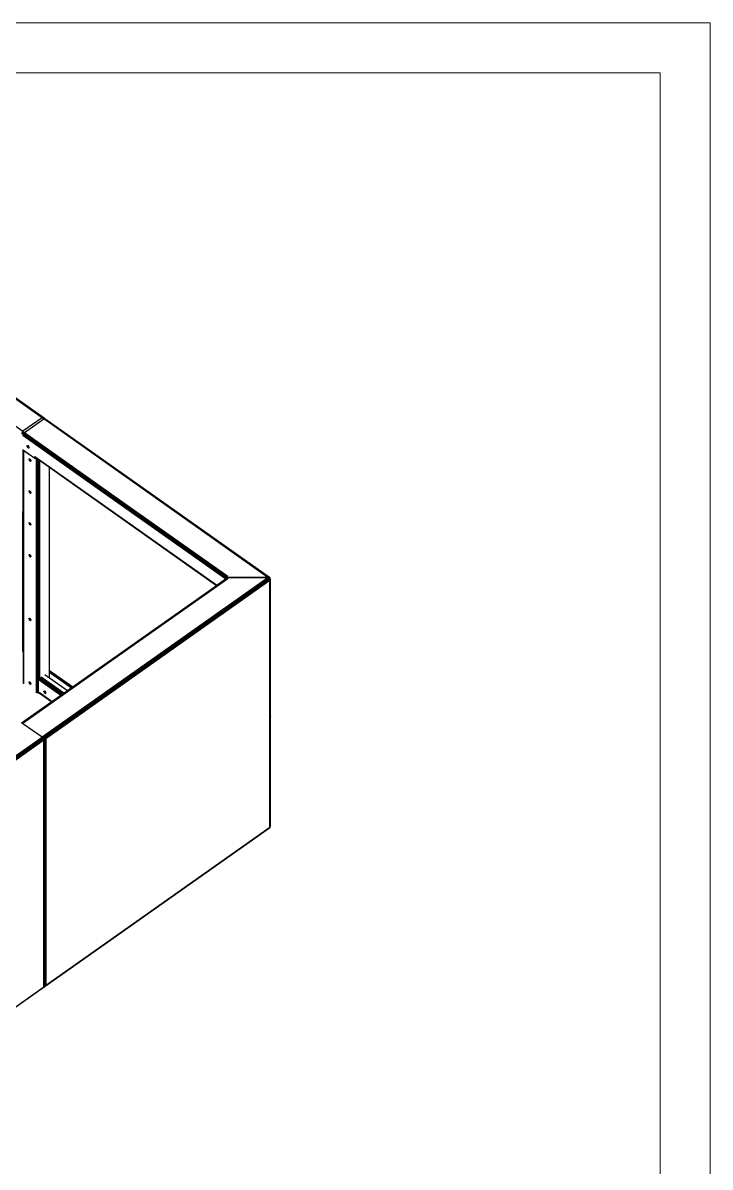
# Model space of a CAD drawing. Header units: inches. Extents: x 13 to 4610, y 7 to 3258.
# Drawn here: x 3543 to 4610, y 1481 to 3258 of the extents above; entities that cross this region are included whole.
import ezdxf

# ---------------------------------------------------------------- set-up
doc = ezdxf.new("R2010")
doc.units = ezdxf.units.IN
doc.header["$MEASUREMENT"] = 0
doc.layers.add('tabelka', color=155, linetype='Continuous')

msp = doc.modelspace()

# ---------------------------------------------------------------- linework, layer by layer
for p, q in [((3573.2, 2644.8), (3225.2, 2890.8)), ((3225.8, 2891.1), (3574.1, 2644.8)), ((3575, 2644.8), (3226.3, 2891.4)), ((3226.8, 2891.4), (3575.8, 2644.6)), ((3227.2, 2891.4), (3576.3, 2644.5)), ((3227.5, 2891.2), (3576.3, 2644.6)), ((3387, 2734.4), (3543.5, 2623.8)), ((3573.2, 2644.8), (3543.5, 2623.8)), ((3546, 2622), (3575.7, 2643)), ((3573.2, 2644.8), (3574.1, 2644.8)), ((3575.7, 2643), (3573.2, 2644.8)), ((3574.1, 2644.8), (3575, 2644.8)), ((3574.1, 2644.8), (3575.9, 2643.5)), ((3575, 2644.8), (3575.8, 2644.6)), ((3576.1, 2644), (3575, 2644.8)), ((3575.9, 2643.5), (3575.7, 2643)), ((3923.6, 2396.9), (3575.7, 2643)), ((3575.8, 2644.6), (3576.2, 2644.3)), ((3575.8, 2644.6), (3576.3, 2644.5)), ((3576.1, 2644), (3575.9, 2643.5)), ((3575.9, 2643.5), (3924.2, 2397.3)), ((3576.2, 2644.3), (3576.1, 2644)), ((3576.1, 2644), (3924.7, 2397.5)), ((3576.3, 2644.5), (3576.2, 2644.3)), ((3576.2, 2644.3), (3925.2, 2397.5)), ((3576.3, 2644.6), (3576.3, 2644.5)), ((3576.3, 2644.5), (3576.3, 2644.5)), ((3576.3, 2644.5), (3576.6, 2644.3)), ((3576.6, 2644.3), (3577.3, 2643.9)), ((3576.6, 2644.3), (3925.7, 2397.5)), ((3577.3, 2643.9), (3926.1, 2397.3)), ((3541.5, 2621.5), (3859.1, 2397.3)), ((3541.5, 2621.5), (3858.6, 2396.1)), ((3542.4, 2622.8), (3543.5, 2623.8)), ((3544, 2621.6), (3542.4, 2622.8)), ((3667.8, 2529), (3543.2, 2617.1)), ((3858.6, 2396.1), (3543.4, 2618.4)), ((3543.4, 2618.4), (3858.7, 2394.9)), ((3667.8, 2529), (3543.4, 2618.4)), ((3543.5, 2623.8), (3546, 2622)), ((3544, 2621.6), (3544.9, 2621)), ((3546, 2622), (3544.9, 2621)), ((3544.9, 2621), (3859.1, 2397.3)), ((3860.3, 2398.2), (3544.9, 2621)), ((3544.9, 2621), (3702.4, 2511.3)), ((3546, 2622), (3702.4, 2511.3)), ((3543.4, 2595.2), (3543.7, 2594.9)), ((3550, 2601.3), (3550.7, 2601.8)), ((3550, 2601.3), (3550.3, 2601.7)), ((3550, 2600.6), (3551.4, 2601.6)), ((3550, 2600.6), (3550, 2601.3)), ((3550.3, 2599.8), (3550, 2600.6)), ((3550.3, 2601.7), (3550.7, 2601.8)), ((3550.3, 2599.8), (3551.8, 2600.8)), ((3550.9, 2598.9), (3550.3, 2599.8)), ((3550.7, 2601.8), (3550.9, 2601.8)), ((3550.9, 2601.8), (3551.4, 2601.6)), ((3550.9, 2598.9), (3552.3, 2599.9)), ((3551.6, 2598.3), (3550.9, 2598.9)), ((3551.4, 2601.6), (3551.5, 2601.5)), ((3551.5, 2601.5), (3551.8, 2600.8)), ((3551.5, 2601.5), (3551.6, 2601.5)), ((3552, 2601.1), (3551.6, 2601.5)), ((3553, 2599.3), (3551.6, 2598.3)), ((3551.6, 2598.3), (3552.3, 2597.9)), ((3551.8, 2600.8), (3552.3, 2599.9)), ((3552, 2601), (3552, 2601.1)), ((3552.1, 2601), (3552, 2601.1)), ((3552, 2601), (3552.1, 2601)), ((3552.6, 2600.1), (3552, 2601)), ((3552.3, 2600.8), (3552.1, 2601)), ((3552.7, 2600.2), (3552.3, 2600.8)), ((3552.3, 2599.9), (3553, 2599.3)), ((3553.1, 2598.6), (3552.3, 2597.9)), ((3552.3, 2597.9), (3552.8, 2598)), ((3552.6, 2600.1), (3552.7, 2600.2)), ((3552.9, 2599.9), (3552.6, 2600.1)), ((3552.8, 2600), (3552.7, 2600.2)), ((3552.9, 2599.9), (3552.8, 2600)), ((3552.8, 2598), (3553.1, 2598.4)), ((3553.1, 2599.2), (3552.9, 2599.9)), ((3553.1, 2599.2), (3553, 2599.3)), ((3553.1, 2599.1), (3553.1, 2599.2)), ((3553.1, 2598.6), (3553.1, 2599.1)), ((3553.1, 2598.4), (3553.1, 2598.6)), ((3543.6, 2404.4), (3543.7, 2594.9)), ((3543.7, 2594.9), (3543.7, 2404.1)), ((3543.7, 2594.9), (3544.1, 2461.7)), ((3543.7, 2594.9), (3544.2, 2594.6)), ((3544.2, 2594.6), (3544.6, 2594.2)), ((3544.2, 2594.6), (3562, 2582.1)), ((3544.6, 2594.2), (3564.3, 2580.3)), ((3544.6, 2594.2), (3544.6, 2535.9)), ((3552.8, 2580.2), (3553, 2580.8)), ((3553.4, 2580.6), (3552.8, 2580.2)), ((3552.8, 2580.2), (3553, 2579.4)), ((3553, 2580.8), (3553.1, 2580.9)), ((3554.4, 2580.4), (3553, 2579.4)), ((3553, 2579.4), (3553.4, 2578.6)), ((3553.1, 2580.9), (3553.4, 2581)), ((3553.1, 2580.9), (3553.4, 2580.6)), ((3553.4, 2581), (3553.9, 2580.9)), ((3553.9, 2580.9), (3553.4, 2580.6)), ((3554.9, 2579.6), (3553.4, 2578.6)), ((3553.4, 2578.6), (3554.1, 2577.8)), ((3553.9, 2580.9), (3554.1, 2580.9)), ((3554.1, 2580.9), (3554.4, 2580.7)), ((3554.1, 2577.8), (3555.5, 2578.8)), ((3554.1, 2577.8), (3554.8, 2577.3)), ((3554.4, 2580.4), (3554.4, 2580.7)), ((3554.4, 2580.7), (3554.6, 2580.6)), ((3554.4, 2580.4), (3554.6, 2580.6)), ((3554.4, 2580.4), (3554.6, 2580.5)), ((3554.9, 2579.6), (3554.4, 2580.4)), ((3554.4, 2580.4), (3554.4, 2580.4)), ((3554.6, 2580.6), (3554.6, 2580.5)), ((3554.6, 2580.5), (3554.8, 2580.4)), ((3554.8, 2580.4), (3555.4, 2579.6)), ((3554.8, 2577.3), (3556, 2578.1)), ((3554.8, 2577.3), (3555.4, 2577.1)), ((3555.5, 2578.8), (3554.9, 2579.6)), ((3555.4, 2579.6), (3555.9, 2578.8)), ((3555.4, 2577.1), (3555.9, 2577.5)), ((3555.4, 2577.1), (3555.9, 2577.4)), ((3555.9, 2578.5), (3555.5, 2578.8)), ((3555.9, 2578.8), (3555.9, 2578.5)), ((3555.9, 2578.5), (3556, 2578.1)), ((3555.9, 2577.5), (3556, 2578)), ((3555.9, 2577.4), (3555.9, 2577.5)), ((3556, 2578.1), (3556, 2578)), ((3562.2, 2584), (3562, 2584.9)), ((3562, 2584.9), (3562, 2582.1)), ((3562, 2584.9), (3693.8, 2491.7)), ((3562, 2582.1), (3563.3, 2583)), ((3562.6, 2583.5), (3562.2, 2584)), ((3562.2, 2584), (3693.8, 2491.7)), ((3562.2, 2584), (3844.3, 2384.8)), ((3562.2, 2584), (3844, 2384.5)), ((3844.1, 2384.6), (3562.2, 2584)), ((3563.4, 2583), (3562.6, 2583.5)), ((3563.5, 2582.8), (3563.3, 2583)), ((3563.3, 2583), (3563.4, 2583)), ((3563.5, 2582.9), (3563.4, 2583)), ((3563.5, 2582.8), (3563.5, 2582.9)), ((3565, 2581.9), (3563.5, 2582.9)), ((3565, 2581.8), (3563.5, 2582.8)), ((3564.3, 2580.3), (3565.6, 2579.7)), ((3564.3, 2389.3), (3564.3, 2580.3)), ((3565, 2581.9), (3565, 2581.8)), ((3566, 2581.2), (3565, 2581.9)), ((3565.7, 2581.3), (3565, 2581.8)), ((3565.6, 2579.7), (3567.1, 2579.5)), ((3565.6, 2579.7), (3565.6, 2388.7)), ((3566, 2581.2), (3565.7, 2581.3)), ((3568.2, 2579.6), (3566, 2581.2)), ((3567.1, 2579.5), (3568.2, 2579.6)), ((3567.1, 2579.5), (3567.1, 2388.4)), ((3568.6, 2579.3), (3568.2, 2579.6)), ((3568.6, 2388.7), (3568.6, 2579.3)), ((3569.9, 2578.4), (3568.6, 2579.3)), ((3569.9, 2389.3), (3569.9, 2578.4)), ((3584.8, 2567.9), (3569.9, 2578.4)), ((3584.8, 2422.8), (3584.8, 2567.9)), ((3844, 2384.5), (3584.8, 2567.9)), ((3544.6, 2535.9), (3544.1, 2461.7)), ((3544.3, 2403.5), (3544.6, 2535.9)), ((3544.6, 2535.9), (3544.3, 2413.2)), ((3544.6, 2403.2), (3544.6, 2535.9)), ((3552.8, 2530.7), (3553, 2531.3)), ((3552.8, 2530.7), (3553, 2529.9)), ((3553, 2531.3), (3553.4, 2531.5)), ((3553, 2529.9), (3553.4, 2529.1)), ((3553.4, 2531.5), (3554.1, 2531.4)), ((3553.4, 2529.1), (3554.1, 2528.3)), ((3554.1, 2531.4), (3554.8, 2530.9)), ((3554.1, 2528.3), (3554.8, 2527.8)), ((3554.8, 2530.9), (3555.4, 2530.1)), ((3554.8, 2527.8), (3555.4, 2527.7)), ((3555.4, 2530.1), (3555.9, 2529.3)), ((3555.4, 2527.7), (3555.9, 2527.9)), ((3555.9, 2529.3), (3556, 2528.5)), ((3555.9, 2527.9), (3556, 2528.5)), ((3858.1, 2394.5), (3667.8, 2529)), ((3858.7, 2394.9), (3667.8, 2529)), ((3702.4, 2511.3), (3861.4, 2398.9)), ((3702.4, 2511.3), (3860.3, 2398.2)), ((3693.8, 2491.7), (3844.7, 2385)), ((3693.8, 2491.7), (3844.4, 2384.8)), ((3552.8, 2481.2), (3553, 2481.8)), ((3553.4, 2481.6), (3552.8, 2481.2)), ((3552.8, 2481.2), (3553, 2480.4)), ((3553, 2481.8), (3553.1, 2481.9)), ((3554.4, 2481.4), (3553, 2480.4)), ((3553, 2480.4), (3553.4, 2479.6)), ((3553.1, 2481.9), (3553.4, 2482)), ((3553.1, 2481.9), (3553.4, 2481.6)), ((3553.4, 2482), (3553.9, 2481.9)), ((3553.9, 2481.9), (3553.4, 2481.6)), ((3554.9, 2480.6), (3553.4, 2479.6)), ((3553.4, 2479.6), (3554.1, 2478.8)), ((3553.9, 2481.9), (3554.1, 2481.9)), ((3554.1, 2481.9), (3554.4, 2481.7)), ((3554.1, 2478.8), (3555.5, 2479.8)), ((3554.1, 2478.8), (3554.8, 2478.3)), ((3554.4, 2481.4), (3554.4, 2481.7)), ((3554.4, 2481.7), (3554.6, 2481.6)), ((3554.4, 2481.4), (3554.6, 2481.6)), ((3554.4, 2481.4), (3554.6, 2481.5)), ((3554.9, 2480.6), (3554.4, 2481.4)), ((3554.4, 2481.4), (3554.4, 2481.4)), ((3554.6, 2481.6), (3554.6, 2481.5)), ((3554.6, 2481.5), (3554.8, 2481.4)), ((3554.8, 2481.4), (3555.4, 2480.6)), ((3554.8, 2478.3), (3556, 2479.1)), ((3554.8, 2478.3), (3555.4, 2478.2)), ((3555.5, 2479.8), (3554.9, 2480.6)), ((3555.4, 2480.6), (3555.9, 2479.8)), ((3555.4, 2478.2), (3555.9, 2478.5)), ((3555.4, 2478.2), (3555.9, 2478.4)), ((3555.9, 2479.5), (3555.5, 2479.8)), ((3555.9, 2479.8), (3555.9, 2479.5)), ((3555.9, 2479.5), (3556, 2479.1)), ((3555.9, 2478.5), (3556, 2479)), ((3555.9, 2478.4), (3555.9, 2478.5)), ((3556, 2479.1), (3556, 2479)), ((3544.1, 2461.7), (3543.7, 2404.1)), ((3544.1, 2461.7), (3544.3, 2413.2)), ((3552.8, 2431.7), (3553, 2432.3)), ((3552.8, 2431.7), (3553, 2430.9)), ((3553, 2432.3), (3553.4, 2432.5)), ((3553, 2430.9), (3553.4, 2430.1)), ((3553.4, 2432.5), (3554.1, 2432.4)), ((3553.4, 2430.1), (3554.1, 2429.3)), ((3554.1, 2432.4), (3554.8, 2431.9)), ((3554.1, 2429.3), (3554.8, 2428.8)), ((3554.8, 2431.9), (3555.4, 2431.1)), ((3554.8, 2428.8), (3555.4, 2428.7)), ((3555.4, 2431.1), (3555.9, 2430.3)), ((3555.4, 2428.7), (3555.9, 2428.9)), ((3555.9, 2430.3), (3556, 2429.5)), ((3555.9, 2428.9), (3556, 2429.5)), ((3584.8, 2399.8), (3584.8, 2422.8)), ((3543.6, 2404.4), (3543.4, 2405.1)), ((3543.4, 2281.7), (3543.6, 2404.4)), ((3543.7, 2404.1), (3543.6, 2404.4)), ((3543.7, 2404.1), (3543.7, 2232.4)), ((3544.2, 2403.6), (3543.7, 2404.1)), ((3544.2, 2403.6), (3543.7, 2232.4)), ((3544.3, 2413.2), (3544.2, 2403.6)), ((3544.3, 2403.5), (3544.2, 2403.6)), ((3544.3, 2413.2), (3544.3, 2403.5)), ((3544.6, 2403.2), (3544.3, 2403.5)), ((3544.6, 2403.2), (3544.6, 2231.5)), ((3584.8, 2252.5), (3584.8, 2399.8)), ((3860.4, 2395.3), (3541.5, 2170.5)), ((3542.4, 2170.5), (3860.4, 2395.3)), ((3564.3, 2217.6), (3564.3, 2389.3)), ((3565.6, 2388.7), (3564.3, 2389.3)), ((3567.1, 2388.4), (3565.6, 2388.7)), ((3565.6, 2388.7), (3565.6, 2216.9)), ((3568.6, 2388.7), (3567.1, 2388.4)), ((3567.1, 2388.4), (3567.1, 2216.7)), ((3569.9, 2389.3), (3568.6, 2388.7)), ((3568.6, 2237.8), (3568.6, 2388.7)), ((3569.9, 2240.3), (3569.9, 2389.3)), ((3573.2, 2149), (3923.6, 2396.8)), ((3924.2, 2396.4), (3574.1, 2148.8)), ((3574.9, 2148.5), (3924.7, 2395.8)), ((3925.2, 2395.2), (3575.8, 2148.1)), ((3925.7, 2394.6), (3576.6, 2147.7)), ((3926.1, 2393.9), (3577.3, 2147.3)), ((3577.9, 2146.9), (3926.3, 2393.2)), ((3578.4, 2146.5), (3926.5, 2392.6)), ((3926.6, 2392), (3578.8, 2146.1)), ((3625.3, 2229.8), (3859.5, 2395.4)), ((3860.4, 2395.3), (3702.4, 2282.4)), ((3861.4, 2394.8), (3702.4, 2282.4)), ((3741.4, 2312), (3844, 2384.5)), ((3844, 2384.5), (3844.1, 2384.6)), ((3844.1, 2384.6), (3844.3, 2384.8)), ((3844.3, 2384.8), (3844.4, 2384.8)), ((3844.4, 2384.8), (3844.7, 2385)), ((3844.7, 2385), (3858.1, 2394.5)), ((3858.1, 2394.5), (3858.7, 2394.9)), ((3858.6, 2396.9), (3859.1, 2397.3)), ((3858.6, 2396.9), (3923.6, 2396.9)), ((3858.6, 2396.8), (3858.6, 2396.9)), ((3923.6, 2396.8), (3858.6, 2396.8)), ((3858.6, 2396.1), (3858.6, 2396.8)), ((3860.4, 2395.5), (3858.6, 2396.8)), ((3858.6, 2395.5), (3858.6, 2396.1)), ((3858.6, 2395.5), (3858.6, 2395.4)), ((3858.9, 2395.5), (3858.6, 2395.5)), ((3858.6, 2395.4), (3858.8, 2395.2)), ((3858.6, 2395.4), (3858.8, 2395.4)), ((3858.8, 2395.2), (3858.7, 2394.9)), ((3858.7, 2394.9), (3859, 2395.1)), ((3858.9, 2395.5), (3858.8, 2395.4)), ((3858.8, 2395.4), (3859.5, 2395.4)), ((3858.8, 2395.4), (3858.8, 2395.2)), ((3858.8, 2395.2), (3859, 2395.1)), ((3859.4, 2395.5), (3858.9, 2395.5)), ((3859, 2395.1), (3859.5, 2395.4)), ((3859.1, 2397.3), (3860.3, 2398.2)), ((3859.4, 2395.5), (3859.6, 2395.4)), ((3860.1, 2395.5), (3859.4, 2395.5)), ((3859.5, 2395.4), (3859.6, 2395.4)), ((3860, 2395.4), (3859.6, 2395.4)), ((3860, 2395.4), (3860.1, 2395.5)), ((3860, 2395.4), (3860.4, 2395.3)), ((3860, 2395.4), (3860.6, 2395.4)), ((3860.4, 2395.5), (3860.1, 2395.5)), ((3860.3, 2398.2), (3861.4, 2398.9)), ((3860.6, 2395.4), (3860.4, 2395.5)), ((3860.4, 2395.3), (3861.4, 2394.8)), ((3861.4, 2394.8), (3860.6, 2395.4)), ((3924.2, 2397.3), (3923.6, 2396.9)), ((3923.6, 2396.8), (3923.6, 2396.9)), ((3923.6, 2396.8), (3923.9, 2396.6)), ((3923.9, 2396.6), (3924.2, 2397.3)), ((3923.9, 2396.6), (3924.2, 2396.4)), ((3924.7, 2397.5), (3924.2, 2397.3)), ((3924.2, 2397.3), (3924.2, 2396.4)), ((3924.2, 2396.4), (3924.4, 2396.1)), ((3924.4, 2396.1), (3925, 2397.1)), ((3924.4, 2396.1), (3924.7, 2395.9)), ((3925.2, 2397.5), (3924.7, 2397.5)), ((3924.7, 2395.8), (3926.1, 2397.3)), ((3925.1, 2397.1), (3924.7, 2395.9)), ((3924.7, 2395.9), (3924.7, 2395.8)), ((3924.7, 2395.8), (3925, 2395.5)), ((3925, 2397.1), (3925.2, 2397.5)), ((3926.1, 2397.3), (3925, 2395.5)), ((3925, 2397.1), (3925.1, 2397.1)), ((3925, 2395.5), (3926.5, 2396.6)), ((3925, 2395.5), (3925, 2395.5)), ((3925.9, 2395.5), (3925, 2395.5)), ((3925, 2395.5), (3925.2, 2395.2)), ((3925.2, 2397.5), (3925.1, 2397.1)), ((3925.7, 2397.5), (3925.2, 2397.5)), ((3925.2, 2395.2), (3925.3, 2395.1)), ((3925.9, 2395.5), (3925.3, 2395.1)), ((3925.3, 2395.1), (3925.7, 2394.6)), ((3926.1, 2397.3), (3925.7, 2397.5)), ((3925.7, 2394.6), (3926.1, 2393.9)), ((3926.3, 2396.2), (3925.9, 2395.5)), ((3926.6, 2396), (3925.9, 2395.5)), ((3926.3, 2397), (3926.1, 2397.3)), ((3926.1, 2393.9), (3926.3, 2393.2)), ((3926.5, 2396.6), (3926.3, 2397)), ((3926.5, 2396.6), (3926.3, 2396.2)), ((3926.3, 2396.2), (3926.6, 2396)), ((3926.3, 2393.2), (3926.5, 2392.6)), ((3926.6, 2396), (3926.5, 2396.6)), ((3926.5, 2392.6), (3926.6, 2392)), ((3927.4, 2395.1), (3926.6, 2396)), ((3926.6, 2392), (3927.4, 2393)), ((3926.6, 2179.1), (3926.6, 2392)), ((3927.7, 2394), (3927.4, 2395.1)), ((3927.4, 2393), (3927.7, 2394)), ((3927.4, 2393), (3927.4, 2180)), ((3927.7, 2181.1), (3927.7, 2394)), ((3552.8, 2332.7), (3553, 2333.3)), ((3553.4, 2333.2), (3552.8, 2332.7)), ((3552.8, 2332.7), (3553, 2331.9)), ((3553, 2333.3), (3553.1, 2333.4)), ((3554.4, 2332.9), (3553, 2331.9)), ((3553, 2331.9), (3553.4, 2331.1)), ((3553.1, 2333.4), (3553.4, 2333.6)), ((3553.1, 2333.4), (3553.4, 2333.2)), ((3553.4, 2333.6), (3553.9, 2333.5)), ((3553.9, 2333.5), (3553.4, 2333.2)), ((3554.9, 2332.1), (3553.4, 2331.1)), ((3553.4, 2331.1), (3554.1, 2330.3)), ((3553.9, 2333.5), (3554.1, 2333.4)), ((3554.1, 2333.4), (3554.4, 2333.2)), ((3554.1, 2330.3), (3555.5, 2331.3)), ((3554.1, 2330.3), (3554.8, 2329.8)), ((3554.4, 2333), (3554.4, 2333.2)), ((3554.4, 2333.2), (3554.6, 2333.1)), ((3554.4, 2333), (3554.6, 2333.1)), ((3554.4, 2332.9), (3554.4, 2333)), ((3554.4, 2333), (3554.6, 2333)), ((3554.9, 2332.1), (3554.4, 2332.9)), ((3554.6, 2333.1), (3554.6, 2333)), ((3554.6, 2333), (3554.8, 2332.9)), ((3554.8, 2332.9), (3555.4, 2332.1)), ((3554.8, 2329.8), (3556, 2330.7)), ((3554.8, 2329.8), (3555.4, 2329.7)), ((3555.5, 2331.3), (3554.9, 2332.1)), ((3555.4, 2332.1), (3555.9, 2331.3)), ((3555.4, 2329.7), (3555.9, 2330)), ((3555.4, 2329.7), (3555.9, 2329.9)), ((3555.9, 2331), (3555.5, 2331.3)), ((3555.9, 2331.3), (3555.9, 2331)), ((3555.9, 2331), (3556, 2330.7)), ((3555.9, 2330), (3556, 2330.5)), ((3555.9, 2329.9), (3555.9, 2330)), ((3556, 2330.7), (3556, 2330.5)), ((3625.3, 2229.8), (3741.4, 2312)), ((3702.4, 2282.4), (3542.4, 2170.5)), ((3702.4, 2282.4), (3543.5, 2170)), ((3604.5, 2215.1), (3569.5, 2239.9)), ((3569.5, 2239.9), (3604.6, 2215.2)), ((3604.6, 2215.1), (3569.5, 2239.9)), ((3605.9, 2216.1), (3570.5, 2241.1)), ((3605.8, 2216), (3570.5, 2241.1)), ((3570.5, 2241.1), (3606, 2216.2)), ((3570.5, 2241.1), (3606.2, 2216.3)), ((3607.1, 2217), (3571.6, 2242.1)), ((3577.3, 2246.1), (3584.8, 2240.8)), ((3584.8, 2252.5), (3621.1, 2226.8)), ((3584.8, 2252.2), (3584.8, 2252.5)), ((3584.8, 2252.2), (3620.8, 2226.7)), ((3584.8, 2251.8), (3584.8, 2252.2)), ((3620.6, 2226.5), (3584.8, 2251.8)), ((3584.8, 2251.3), (3584.8, 2251.8)), ((3620.3, 2226.2), (3584.8, 2251.3)), ((3584.8, 2250.9), (3584.8, 2251.3)), ((3584.8, 2250.9), (3619.9, 2226)), ((3584.8, 2250.4), (3584.8, 2250.9)), ((3584.8, 2250.4), (3619.6, 2225.8)), ((3584.8, 2249.9), (3584.8, 2250.4)), ((3619.3, 2225.5), (3584.8, 2249.9)), ((3584.8, 2249.5), (3584.8, 2249.9)), ((3584.8, 2249.5), (3618.9, 2225.3)), ((3584.8, 2249.1), (3584.8, 2249.5)), ((3618.6, 2225.1), (3584.8, 2249.1)), ((3584.8, 2240.8), (3584.8, 2249.1)), ((3584.8, 2240.8), (3612.8, 2221)), ((3552.8, 2233.7), (3553, 2234.3)), ((3553.4, 2234.2), (3552.8, 2233.7)), ((3552.8, 2233.7), (3553, 2232.9)), ((3553, 2234.3), (3553.1, 2234.4)), ((3554.4, 2233.9), (3553, 2232.9)), ((3553, 2232.9), (3553.4, 2232.1)), ((3553.1, 2234.4), (3553.4, 2234.6)), ((3553.1, 2234.4), (3553.4, 2234.2)), ((3553.4, 2234.6), (3553.9, 2234.5)), ((3553.9, 2234.5), (3553.4, 2234.2)), ((3554.9, 2233.1), (3553.4, 2232.1)), ((3553.4, 2232.1), (3554.1, 2231.3)), ((3553.9, 2234.5), (3554.1, 2234.4)), ((3554.1, 2234.4), (3554.4, 2234.2)), ((3554.1, 2231.3), (3555.5, 2232.3)), ((3554.1, 2231.3), (3554.8, 2230.8)), ((3554.4, 2234), (3554.4, 2234.2)), ((3554.4, 2234.2), (3554.6, 2234.1)), ((3554.4, 2234), (3554.6, 2234.1)), ((3554.4, 2233.9), (3554.4, 2234)), ((3554.4, 2234), (3554.6, 2234)), ((3554.9, 2233.1), (3554.4, 2233.9)), ((3554.6, 2234.1), (3554.6, 2234)), ((3554.6, 2234), (3554.8, 2233.9)), ((3554.8, 2233.9), (3555.4, 2233.2)), ((3554.8, 2230.8), (3556, 2231.7)), ((3554.8, 2230.8), (3555.4, 2230.7)), ((3555.5, 2232.3), (3554.9, 2233.1)), ((3555.4, 2233.2), (3555.9, 2232.3)), ((3555.4, 2230.7), (3555.9, 2231)), ((3555.4, 2230.7), (3555.9, 2230.9)), ((3555.9, 2232), (3555.5, 2232.3)), ((3555.9, 2232.3), (3555.9, 2232)), ((3555.9, 2232), (3556, 2231.7)), ((3555.9, 2231), (3556, 2231.5)), ((3555.9, 2230.9), (3555.9, 2231)), ((3556, 2231.7), (3556, 2231.5)), ((3602.3, 2213.6), (3568.5, 2237.5)), ((3568.8, 2238.6), (3603.4, 2214.3)), ((3568.8, 2238.6), (3603, 2214.1)), ((3568.8, 2238.6), (3603.3, 2214.3)), ((3603.2, 2214.2), (3568.8, 2238.6)), ((3569.9, 2236), (3569.9, 2236.1)), ((3612.8, 2221), (3618.6, 2225.1)), ((3618.6, 2225.1), (3618.9, 2225.3)), ((3618.9, 2225.3), (3619.3, 2225.5)), ((3619.3, 2225.5), (3619.6, 2225.8)), ((3619.6, 2225.8), (3619.9, 2226)), ((3619.9, 2226), (3620.3, 2226.2)), ((3620.3, 2226.2), (3620.6, 2226.5)), ((3620.6, 2226.5), (3620.8, 2226.7)), ((3620.8, 2226.7), (3621.1, 2226.8)), ((3621.1, 2226.8), (3625.3, 2229.8)), ((3568.5, 2218.4), (3588.8, 2204)), ((3568.6, 2217.5), (3568.6, 2218.1)), ((3568.6, 2216.9), (3568.6, 2217.5)), ((3568.8, 2217.4), (3569.1, 2217.2)), ((3569.1, 2217.2), (3569.1, 2217.2)), ((3569.1, 2217.2), (3588.2, 2203.6)), ((3576.1, 2220), (3576.8, 2220.5)), ((3576.1, 2220), (3576.4, 2220.4)), ((3576.1, 2219.3), (3577.5, 2220.3)), ((3576.1, 2219.3), (3576.1, 2220)), ((3576.4, 2218.5), (3576.1, 2219.3)), ((3576.4, 2220.4), (3576.8, 2220.5)), ((3576.4, 2218.5), (3577.9, 2219.5)), ((3577, 2217.6), (3576.4, 2218.5)), ((3576.8, 2220.5), (3577, 2220.5)), ((3577, 2220.5), (3577.5, 2220.3)), ((3577, 2217.6), (3578.4, 2218.6)), ((3577.7, 2217), (3577, 2217.6)), ((3577.5, 2220.3), (3577.6, 2220.2)), ((3577.6, 2220.2), (3577.9, 2219.5)), ((3577.6, 2220.2), (3577.7, 2220.2)), ((3578.4, 2219.5), (3577.7, 2220.2)), ((3579.1, 2218), (3577.7, 2217)), ((3577.7, 2217), (3578.4, 2216.6)), ((3577.9, 2219.5), (3578.4, 2218.6)), ((3578.9, 2218.7), (3578.4, 2219.5)), ((3578.4, 2218.6), (3579.1, 2218)), ((3579.2, 2217.2), (3578.4, 2216.6)), ((3578.4, 2216.6), (3578.9, 2216.7)), ((3579.2, 2217.9), (3578.9, 2218.7)), ((3578.9, 2216.7), (3579.2, 2217.1)), ((3579.2, 2217.9), (3579.1, 2218)), ((3579.2, 2217.8), (3579.2, 2217.9)), ((3579.2, 2217.2), (3579.2, 2217.8)), ((3579.2, 2217.1), (3579.2, 2217.2)), ((3588.8, 2204), (3602.3, 2213.6)), ((3602.3, 2213.6), (3603, 2214.1)), ((3603, 2214.1), (3603.2, 2214.2)), ((3603.2, 2214.2), (3603.3, 2214.3)), ((3603.3, 2214.3), (3603.4, 2214.3)), ((3603.4, 2214.3), (3604.5, 2215.1)), ((3604.5, 2215.1), (3604.6, 2215.1)), ((3604.6, 2215.2), (3605.8, 2216)), ((3604.6, 2215.1), (3604.6, 2215.2)), ((3605.8, 2216), (3605.9, 2216.1)), ((3605.9, 2216.1), (3606, 2216.2)), ((3606, 2216.2), (3606.2, 2216.3)), ((3606.2, 2216.3), (3607.1, 2217)), ((3607.1, 2217), (3612.8, 2221)), ((3541.5, 2170.5), (3588.2, 2203.6)), ((3588.2, 2203.6), (3588.8, 2204)), ((3543.5, 2170), (3542.4, 2170.5)), ((3543.5, 2170), (3573.2, 2149)), ((3927.4, 2180), (3926.6, 2179.1)), ((3926.6, 2008.8), (3926.6, 2179.1)), ((3927.7, 2181.1), (3927.4, 2180)), ((3927.4, 2180), (3927.4, 2009.7)), ((3927.7, 2010.8), (3927.7, 2181.1)), ((3225.2, 1902.9), (3573.1, 2148.9)), ((3574, 2148.7), (3225.7, 1902.5)), ((3574.9, 2148.5), (3226.3, 1901.9)), ((3575.8, 2148.1), (3226.7, 1901.3)), ((3576.3, 2147.5), (3227.2, 1900.6)), ((3576.3, 2146.6), (3227.5, 1899.9)), ((3576.2, 2145.6), (3227.7, 1899.3)), ((3576, 2144.7), (3227.9, 1898.6)), ((3575.7, 2143.9), (3227.9, 1898)), ((3573.1, 2148.9), (3573.2, 2149)), ((3574.1, 2148.8), (3573.2, 2149)), ((3574, 2148.7), (3574.1, 2148.8)), ((3574.9, 2148.5), (3574.1, 2148.8)), ((3574.1, 2148.8), (3574.1, 2148.7)), ((3574.9, 2148.5), (3574.9, 2148.5)), ((3574.9, 2148.5), (3574.9, 2148.5)), ((3575.8, 2148.1), (3574.9, 2148.5)), ((3575.9, 2144.5), (3575.7, 2143.9)), ((3575.7, 2143.9), (3576, 2144.3)), ((3575.7, 1934.9), (3575.7, 2143.9)), ((3576.2, 2147.9), (3575.8, 2148.1)), ((3576, 2144.7), (3575.9, 2144.6)), ((3575.9, 2144.6), (3576, 2144.6)), ((3575.9, 2144.6), (3575.9, 2144.5)), ((3576, 2144.5), (3575.9, 2144.5)), ((3576.1, 2145.2), (3576, 2144.7)), ((3576, 2144.6), (3576.2, 2144.5)), ((3576, 2144.6), (3576, 2144.5)), ((3576, 2144.3), (3576.2, 2144.5)), ((3576.2, 2144.5), (3576, 2144.5)), ((3576, 2144.5), (3576, 2144.3)), ((3576, 2144.3), (3576, 1934.7)), ((3576.2, 2145.6), (3576.1, 2145.3)), ((3576.2, 2145.3), (3576.1, 2145.3)), ((3576.1, 2145.3), (3576.1, 2145.2)), ((3576.1, 2145.2), (3576.2, 2145.2)), ((3576.2, 2147.8), (3576.3, 2147.9)), ((3576.3, 2147.9), (3576.2, 2147.9)), ((3576.2, 2147.9), (3576.2, 2147.8)), ((3576.2, 2147.8), (3576.3, 2147.7)), ((3576.3, 2146.4), (3576.2, 2145.9)), ((3576.2, 2145.9), (3576.4, 2145.9)), ((3576.2, 2145.9), (3576.2, 2145.8)), ((3576.2, 2145.8), (3576.4, 2145.8)), ((3576.2, 2145.8), (3576.2, 2145.6)), ((3576.2, 2145.3), (3576.2, 2145.2)), ((3576.4, 2145.2), (3576.2, 2145.3)), ((3576.2, 2144.5), (3576.6, 2145.2)), ((3576.2, 2145.2), (3576.4, 2145.2)), ((3576.2, 2144.5), (3576.2, 1934.5)), ((3576.6, 2147.7), (3576.3, 2147.9)), ((3576.3, 2147.7), (3576.6, 2147.7)), ((3576.6, 2147.7), (3576.3, 2147.5)), ((3576.3, 2147.7), (3576.3, 2147.5)), ((3576.3, 2147.5), (3576.3, 2147.3)), ((3576.3, 2147.3), (3576.4, 2147.2)), ((3576.3, 2147.3), (3576.3, 2147.2)), ((3576.3, 2147.1), (3576.4, 2147.2)), ((3576.4, 2147.2), (3576.3, 2147.2)), ((3576.3, 2147.2), (3576.3, 2147.1)), ((3576.3, 2147.1), (3576.4, 2147.1)), ((3576.3, 2147.1), (3576.3, 2146.6)), ((3576.4, 2146.6), (3576.3, 2146.6)), ((3576.3, 2146.6), (3576.3, 2146.4)), ((3576.3, 2146.4), (3576.4, 2146.5)), ((3576.8, 2145.9), (3576.3, 2146.4)), ((3576.3, 2146.4), (3576.3, 2146.4)), ((3576.5, 2147.3), (3576.4, 2147.2)), ((3576.4, 2147.2), (3576.4, 2147.2)), ((3576.4, 2147.2), (3576.4, 2147.2)), ((3576.6, 2147.2), (3576.4, 2147.2)), ((3576.6, 2147.1), (3576.4, 2147.2)), ((3576.4, 2147.2), (3576.4, 2147.2)), ((3576.4, 2147.1), (3576.4, 2147.2)), ((3576.4, 2147.1), (3576.4, 2147.2)), ((3576.4, 2147.2), (3576.6, 2147.2)), ((3576.4, 2146.6), (3576.4, 2147.1)), ((3576.4, 2146.5), (3576.4, 2146.6)), ((3576.6, 2146.6), (3576.4, 2146.6)), ((3576.4, 2146.5), (3576.6, 2146.5)), ((3576.4, 2145.8), (3576.4, 2145.9)), ((3576.4, 2145.9), (3576.6, 2145.9)), ((3576.4, 2145.8), (3576.6, 2145.8)), ((3576.4, 2145.2), (3576.4, 2145.2)), ((3576.4, 2145.2), (3576.6, 2145.2)), ((3576.6, 2145.2), (3576.4, 2145.2)), ((3576.5, 2147.3), (3576.6, 2147.2)), ((3576.7, 2147.7), (3576.6, 2147.7)), ((3576.6, 2147.3), (3576.6, 2147.2)), ((3576.6, 2147.3), (3576.6, 2147.2)), ((3576.8, 2147.3), (3576.6, 2147.2)), ((3576.6, 2147.2), (3576.6, 2147.2)), ((3576.6, 2147.2), (3576.8, 2147.2)), ((3576.8, 2147.2), (3576.6, 2147.2)), ((3576.6, 2147.2), (3576.6, 2147.2)), ((3576.6, 2147.1), (3576.6, 2146.6)), ((3576.8, 2146.9), (3576.6, 2147.1)), ((3576.6, 2146.6), (3576.6, 2146.5)), ((3576.8, 2146.6), (3576.6, 2146.6)), ((3576.6, 2146.5), (3576.8, 2146.6)), ((3576.6, 2145.9), (3576.6, 2145.8)), ((3576.6, 2145.9), (3576.8, 2145.9)), ((3576.6, 2145.8), (3576.8, 2145.9)), ((3576.6, 2145.2), (3576.8, 2145.8)), ((3576.6, 2145.2), (3576.6, 1934)), ((3576.8, 2147.4), (3576.7, 2147.7)), ((3576.9, 2147.5), (3576.7, 2147.7)), ((3576.9, 2147.5), (3576.8, 2147.4)), ((3576.8, 2147.3), (3576.8, 2147.4)), ((3576.8, 2147.3), (3576.8, 2147.2)), ((3577.1, 2147.1), (3576.8, 2147.2)), ((3576.8, 2147.2), (3576.8, 2147.2)), ((3576.8, 2147.2), (3576.8, 2146.9)), ((3576.8, 2147.2), (3577, 2147.2)), ((3576.8, 2146.8), (3576.8, 2147.2)), ((3576.8, 2147.2), (3576.8, 2147.2)), ((3576.8, 2147.2), (3577.1, 2147.1)), ((3576.8, 2146.6), (3576.8, 2146.9)), ((3576.8, 2146.9), (3576.8, 2146.6)), ((3576.8, 2146.9), (3576.8, 2146.9)), ((3576.8, 2146.8), (3576.8, 2146.9)), ((3576.9, 2146.6), (3576.8, 2146.8)), ((3577.1, 2146.5), (3576.8, 2146.8)), ((3576.8, 2145.9), (3576.9, 2146.6)), ((3576.9, 2146.6), (3576.8, 2146.6)), ((3576.8, 2146.6), (3576.8, 2146.6)), ((3576.9, 2146), (3576.8, 2145.9)), ((3576.8, 2145.9), (3577.5, 2145.9)), ((3576.8, 2145.9), (3576.8, 2145.9)), ((3576.8, 2145.9), (3576.8, 2145.8)), ((3576.8, 1933.9), (3576.8, 2145.8)), ((3576.8, 2145.8), (3576.8, 2145.8)), ((3577.2, 2147.3), (3576.9, 2147.5)), ((3576.9, 2146.6), (3576.9, 2146)), ((3577.1, 2146.4), (3576.9, 2146)), ((3577.2, 2147.3), (3577, 2147.2)), ((3577, 2147.2), (3577.4, 2147.1)), ((3577.1, 2147.1), (3577, 2147.2)), ((3577.1, 2147.1), (3577.1, 2147.1)), ((3577.1, 2147.1), (3577.1, 2146.5)), ((3577.2, 2147.1), (3577.1, 2147.1)), ((3577.1, 2147.1), (3577.3, 2147)), ((3577.1, 2146.5), (3577.1, 2146.4)), ((3577.4, 2146.4), (3577.1, 2146.5)), ((3577.1, 2146.5), (3577.1, 2146.4)), ((3577.1, 2146.5), (3577.1, 2146.5)), ((3577.3, 2147.3), (3577.2, 2147.3)), ((3577.4, 2147.1), (3577.2, 2147.1)), ((3577.4, 2147), (3577.2, 2147.1)), ((3577.3, 2147), (3577.2, 2147.1)), ((3577.5, 2147.2), (3577.3, 2147.3)), ((3577.4, 2147), (3577.3, 2147)), ((3577.4, 2147.1), (3577.5, 2147.2)), ((3577.4, 2147.1), (3577.7, 2147)), ((3577.4, 2147), (3577.4, 2147.1)), ((3577.4, 2146.4), (3577.4, 2147)), ((3577.4, 2147), (3577.4, 2147)), ((3577.7, 2146.8), (3577.4, 2147)), ((3577.4, 2147), (3577.4, 2147)), ((3577.7, 2147), (3577.4, 2147)), ((3577.4, 2147), (3577.7, 2147)), ((3578.2, 2145.9), (3577.4, 2146.4)), ((3577.9, 2146.9), (3577.5, 2147.2)), ((3577.5, 2145.9), (3578.2, 2145.9)), ((3577.5, 2145.9), (3577.5, 1934.3)), ((3577.7, 2147), (3577.7, 2146.9)), ((3577.7, 2146.9), (3578.1, 2146.6)), ((3577.9, 2146.9), (3577.7, 2146.9)), ((3578.1, 2146.6), (3577.7, 2146.8)), ((3578.4, 2146.5), (3577.9, 2146.9)), ((3578.1, 2146.6), (3578.2, 2145.9)), ((3578.1, 2146.6), (3578.1, 2146.6)), ((3578.1, 2146.6), (3578.8, 2146.1)), ((3578.4, 2146.5), (3578.1, 2146.6)), ((3578.2, 2145.9), (3578.8, 2146.1)), ((3578.2, 2145.9), (3578.2, 1934.7)), ((3578.8, 2146.1), (3578.4, 2146.5)), ((3578.8, 2146.1), (3578.8, 1933.2)), ((3578.8, 1762.9), (3926.6, 2008.8)), ((3926.6, 2008.8), (3926.5, 2008.3)), ((3926.6, 2008.8), (3927.4, 2009.7)), ((3927.4, 2009.7), (3927.7, 2010.8)), ((3926.1, 2007.5), (3577.8, 1761.3)), ((3926.3, 2007.8), (3578.3, 1761.7)), ((3926.5, 2008.3), (3578.6, 1762.2)), ((3926.3, 2007.8), (3926.1, 2007.5)), ((3926.5, 2008.3), (3926.3, 2007.8)), ((3575.7, 1934.9), (3576, 1934.7)), ((3575.7, 1933.8), (3575.7, 1934.9)), ((3575.7, 1933.8), (3576, 1933.8)), ((3575.7, 1932.4), (3575.7, 1933.8)), ((3576, 1932.3), (3575.7, 1932.4)), ((3575.7, 1930.9), (3575.7, 1932.4)), ((3576, 1931.2), (3575.7, 1930.9)), ((3575.7, 1761.6), (3575.7, 1930.9)), ((3576, 1934.7), (3576, 1933.8)), ((3576, 1934.7), (3576.2, 1934.5)), ((3576, 1933.8), (3576.2, 1933.8)), ((3576, 1933.8), (3576, 1932.3)), ((3576.2, 1932.4), (3576, 1932.3)), ((3576, 1931.2), (3576, 1932.3)), ((3576.2, 1931.4), (3576, 1931.2)), ((3576, 1763.2), (3576, 1931.2)), ((3576.2, 1934.5), (3576.2, 1933.8)), ((3576.2, 1933.8), (3576.2, 1932.4)), ((3576.2, 1932.4), (3576.2, 1931.4)), ((3576.6, 1931.9), (3576.2, 1931.4)), ((3576.2, 1931.4), (3576.2, 1763.1)), ((3576.6, 1934), (3576.6, 1933.8)), ((3576.6, 1934), (3576.6, 1933.8)), ((3576.6, 1933.8), (3576.8, 1933.9)), ((3576.6, 1933.8), (3576.6, 1933.8)), ((3576.6, 1933.8), (3576.6, 1932.4)), ((3576.6, 1933.8), (3576.8, 1933.6)), ((3576.8, 1932.4), (3576.6, 1932.4)), ((3576.6, 1932.4), (3576.6, 1931.9)), ((3576.8, 1932.3), (3576.6, 1931.9)), ((3576.6, 1931.9), (3576.6, 1828.8)), ((3576.8, 1933.9), (3576.8, 1933.6)), ((3576.8, 1933.6), (3576.8, 1933.5)), ((3576.8, 1933.5), (3576.8, 1932.4)), ((3577.5, 1932.6), (3576.8, 1932.4)), ((3576.8, 1932.4), (3576.8, 1932.3)), ((3576.8, 1932.4), (3576.8, 1932.4)), ((3576.8, 1829), (3576.8, 1932.3)), ((3577.5, 1934.3), (3578.2, 1934.7)), ((3577.5, 1934.3), (3577.5, 1932.6)), ((3578.2, 1932.8), (3577.5, 1932.6)), ((3577.5, 1932.6), (3577.5, 1764)), ((3578.2, 1934.7), (3578.2, 1932.8)), ((3578.8, 1933.2), (3578.2, 1932.8)), ((3578.2, 1932.8), (3578.2, 1764.5)), ((3578.8, 1933.2), (3578.8, 1762.9)), ((3576.8, 1829), (3576.6, 1828.8)), ((3576.6, 1828.8), (3576.8, 1828.9)), ((3576.6, 1828.8), (3576.6, 1828.8)), ((3576.6, 1828.8), (3576.6, 1828.2)), ((3576.8, 1828.3), (3576.6, 1828.2)), ((3576.8, 1828.3), (3576.6, 1828.1)), ((3576.6, 1828.1), (3576.8, 1828.2)), ((3576.6, 1828.2), (3576.6, 1828.1)), ((3576.6, 1828.1), (3576.6, 1828.1)), ((3576.6, 1828.1), (3576.6, 1827.9)), ((3576.8, 1828), (3576.6, 1827.9)), ((3576.6, 1827.9), (3576.6, 1826.8)), ((3576.6, 1826.8), (3576.8, 1827)), ((3576.6, 1826.8), (3576.6, 1818.8)), ((3576.6, 1818.8), (3576.8, 1819)), ((3576.6, 1818.8), (3576.6, 1817.4)), ((3576.8, 1817.5), (3576.6, 1817.4)), ((3576.6, 1817.4), (3576.6, 1808.9)), ((3576.8, 1828.9), (3576.8, 1829)), ((3576.8, 1828.3), (3576.8, 1828.9)), ((3576.8, 1828.3), (3576.8, 1828.3)), ((3576.8, 1828.2), (3576.8, 1828.3)), ((3576.8, 1828), (3576.8, 1828.2)), ((3576.8, 1827), (3576.8, 1828)), ((3576.8, 1819), (3576.8, 1827)), ((3576.8, 1817.5), (3576.8, 1819)), ((3576.8, 1809), (3576.8, 1817.5)), ((3576.8, 1809), (3576.6, 1808.9)), ((3576.6, 1808.9), (3576.6, 1807.5)), ((3576.8, 1807.6), (3576.6, 1807.5)), ((3576.6, 1807.5), (3576.6, 1806.9)), ((3576.6, 1806.9), (3576.8, 1807)), ((3576.6, 1806.9), (3576.6, 1806.8)), ((3576.6, 1806.8), (3576.6, 1806.2)), ((3576.6, 1806.2), (3576.8, 1806.3)), ((3576.6, 1806.2), (3576.6, 1805.3)), ((3576.8, 1805.4), (3576.6, 1805.3)), ((3576.6, 1805.3), (3576.6, 1804.3)), ((3576.6, 1804.3), (3576.8, 1804.5)), ((3576.6, 1804.3), (3576.6, 1803.5)), ((3576.8, 1803.6), (3576.6, 1803.5)), ((3576.6, 1803.5), (3576.6, 1800.6)), ((3576.6, 1800.6), (3576.8, 1800.8)), ((3576.6, 1800.6), (3576.6, 1795.9)), ((3576.6, 1795.9), (3576.8, 1796.1)), ((3576.6, 1795.9), (3576.6, 1795.1)), ((3576.8, 1795.2), (3576.6, 1795.1)), ((3576.8, 1807.6), (3576.8, 1809)), ((3576.8, 1807), (3576.8, 1807.6)), ((3576.8, 1806.3), (3576.8, 1807)), ((3576.8, 1807), (3576.8, 1807)), ((3576.8, 1805.4), (3576.8, 1806.3)), ((3576.8, 1804.5), (3576.8, 1805.4)), ((3576.8, 1803.6), (3576.8, 1804.5)), ((3576.8, 1800.8), (3576.8, 1803.6)), ((3576.8, 1796.1), (3576.8, 1800.8)), ((3576.8, 1795.2), (3576.8, 1796.1)), ((3576.8, 1795.1), (3576.8, 1795.2)), ((3576.8, 1795.1), (3576.6, 1795)), ((3576.6, 1795.1), (3576.6, 1795)), ((3576.6, 1795), (3576.6, 1794.1)), ((3576.8, 1794.3), (3576.6, 1794.1)), ((3576.6, 1794.1), (3576.6, 1793.5)), ((3576.8, 1793.6), (3576.6, 1793.5)), ((3576.6, 1793.5), (3576.6, 1793)), ((3576.6, 1793), (3576.8, 1793.1)), ((3576.6, 1792.8), (3576.8, 1793)), ((3576.6, 1793), (3576.6, 1792.8)), ((3576.8, 1792.9), (3576.6, 1792.7)), ((3576.6, 1792.7), (3576.8, 1792.8)), ((3576.6, 1792.8), (3576.6, 1792.7)), ((3576.6, 1792.7), (3576.6, 1787.3)), ((3576.6, 1792.7), (3576.6, 1792.7)), ((3576.8, 1787.4), (3576.6, 1787.3)), ((3576.6, 1787.3), (3576.6, 1787)), ((3576.6, 1787), (3576.8, 1787.2)), ((3576.8, 1787.1), (3576.6, 1786.9)), ((3576.6, 1787), (3576.6, 1786.9)), ((3576.6, 1786.9), (3576.6, 1763.9)), ((3576.8, 1794.3), (3576.8, 1795.1)), ((3576.8, 1793.6), (3576.8, 1794.3)), ((3576.8, 1793.1), (3576.8, 1793.6)), ((3576.8, 1793), (3576.8, 1793.1)), ((3576.8, 1792.9), (3576.8, 1793)), ((3576.8, 1792.8), (3576.8, 1792.9)), ((3576.8, 1787.4), (3576.8, 1792.8)), ((3576.8, 1787.2), (3576.8, 1787.4)), ((3576.8, 1787.1), (3576.8, 1787.2)), ((3576.8, 1764), (3576.8, 1787.1)), ((3576.3, 1760.2), (3227.5, 1513.5)), ((3576.2, 1760.2), (3227.7, 1513.8)), ((3227.9, 1514.8), (3575.7, 1760.7)), ((3576, 1760.4), (3227.9, 1514.2)), ((3575.7, 1761.6), (3576, 1761.4)), ((3575.7, 1761.5), (3575.7, 1761.6)), ((3575.7, 1761.5), (3576, 1761.4)), ((3575.7, 1761.2), (3575.7, 1761.5)), ((3575.7, 1761.2), (3575.7, 1761.2)), ((3575.7, 1761.2), (3576, 1761)), ((3576, 1761), (3575.7, 1761.2)), ((3575.7, 1761), (3575.7, 1761.2)), ((3575.7, 1761), (3576, 1761)), ((3575.7, 1760.9), (3575.7, 1761)), ((3575.7, 1760.7), (3575.7, 1760.9)), ((3575.7, 1760.9), (3575.8, 1760.7)), ((3575.7, 1760.7), (3576, 1760.4)), ((3575.8, 1760.7), (3575.7, 1760.7)), ((3576, 1760.8), (3575.8, 1760.7)), ((3575.8, 1760.7), (3575.9, 1760.6)), ((3576, 1760.6), (3575.9, 1760.6)), ((3575.9, 1760.6), (3576.1, 1760.4)), ((3576, 1763.2), (3576, 1763.1)), ((3576, 1763.1), (3576, 1763.2)), ((3576, 1763.1), (3576, 1763.1)), ((3576, 1763), (3576.2, 1763.1)), ((3576.2, 1763.1), (3576, 1763)), ((3576, 1763.1), (3576.2, 1763.1)), ((3576, 1763), (3576, 1763.1)), ((3576, 1762.8), (3576.2, 1763)), ((3576, 1762.8), (3576, 1763)), ((3576, 1763), (3576, 1763)), ((3576, 1762.6), (3576, 1762.8)), ((3576.2, 1762.7), (3576, 1762.6)), ((3576, 1762.6), (3576.2, 1762.7)), ((3576.2, 1762.6), (3576, 1762.6)), ((3576, 1762.5), (3576, 1762.6)), ((3576.1, 1762.3), (3576, 1762.5)), ((3576, 1762.3), (3576, 1762.5)), ((3576, 1762.1), (3576.2, 1762.3)), ((3576, 1762.3), (3576.2, 1762.3)), ((3576, 1762.3), (3576.1, 1762.3)), ((3576, 1762.1), (3576, 1762.3)), ((3576, 1762.3), (3576, 1762.3)), ((3576.2, 1762.2), (3576, 1762.1)), ((3576, 1762.1), (3576.2, 1762)), ((3576, 1762), (3576, 1762.1)), ((3576.2, 1762), (3576, 1762)), ((3576, 1761.8), (3576, 1762)), ((3576, 1761.8), (3576.2, 1761.7)), ((3576, 1761.8), (3576, 1761.7)), ((3576.2, 1761.7), (3576, 1761.7)), ((3576, 1761.7), (3576, 1761.4)), ((3576, 1761.4), (3576, 1761.3)), ((3576, 1761.4), (3576, 1761.4)), ((3576.1, 1761.4), (3576, 1761)), ((3576, 1761.3), (3576.1, 1761.4)), ((3576, 1761.4), (3576.1, 1761.4)), ((3576, 1761.4), (3576.1, 1761.4)), ((3576, 1761), (3576, 1761.3)), ((3576, 1760.9), (3576, 1761)), ((3576, 1761), (3576, 1761)), ((3576, 1761), (3576.1, 1761)), ((3576, 1761), (3576, 1760.9)), ((3576, 1761), (3576, 1760.9)), ((3576, 1761), (3576, 1761)), ((3576, 1760.9), (3576, 1761)), ((3576, 1761), (3576, 1760.9)), ((3576, 1761), (3576, 1761)), ((3576, 1760.9), (3576, 1760.8)), ((3576, 1760.9), (3576, 1760.9)), ((3576, 1760.9), (3576, 1760.9)), ((3576, 1760.9), (3576.2, 1760.9)), ((3576.2, 1760.9), (3576, 1760.8)), ((3576, 1760.9), (3576, 1760.9)), ((3576, 1760.8), (3576, 1760.9)), ((3576, 1760.8), (3576, 1760.8)), ((3576.1, 1760.8), (3576, 1760.8)), ((3576, 1760.8), (3576, 1760.7)), ((3576, 1760.8), (3576.1, 1760.8)), ((3576.1, 1760.7), (3576, 1760.8)), ((3576, 1760.8), (3576, 1760.8)), ((3576, 1760.8), (3576, 1760.7)), ((3576, 1760.8), (3576, 1760.8)), ((3576, 1760.8), (3576, 1760.8)), ((3576, 1760.7), (3576, 1760.8)), ((3576, 1760.7), (3576, 1760.6)), ((3576.1, 1760.7), (3576, 1760.6)), ((3576, 1760.7), (3576, 1760.7)), ((3576.2, 1760.4), (3576, 1760.6)), ((3576, 1760.4), (3576.2, 1760.2)), ((3576.2, 1762.3), (3576.1, 1762.3)), ((3576.1, 1762.3), (3576.2, 1762.3)), ((3576.2, 1761.5), (3576.1, 1761.4)), ((3576.2, 1761.5), (3576.1, 1761.4)), ((3576.1, 1761.4), (3576.1, 1761.4)), ((3576.1, 1761.4), (3576.2, 1761.3)), ((3576.1, 1761.4), (3576.1, 1761.4)), ((3576.1, 1761.4), (3576.2, 1761.4)), ((3576.1, 1761.4), (3576.2, 1760.9)), ((3576.1, 1761.4), (3576.1, 1761.4)), ((3576.1, 1761.4), (3576.1, 1761.4)), ((3576.7, 1761.2), (3576.1, 1760.8)), ((3576.1, 1761), (3576.2, 1760.9)), ((3576.1, 1760.8), (3576.3, 1760.8)), ((3576.3, 1760.8), (3576.1, 1760.7)), ((3576.2, 1760.4), (3576.1, 1760.7)), ((3576.1, 1760.4), (3576.2, 1760.4)), ((3576.1, 1760.4), (3576.2, 1760.2)), ((3576.2, 1763.1), (3576.2, 1763)), ((3576.2, 1763), (3576.2, 1762.7)), ((3576.2, 1762.7), (3576.2, 1762.7)), ((3576.2, 1762.7), (3576.2, 1762.6)), ((3576.2, 1762.6), (3576.2, 1762.3)), ((3576.2, 1762.3), (3576.2, 1762.3)), ((3576.2, 1762.3), (3576.2, 1762.2)), ((3576.2, 1762.2), (3576.2, 1762)), ((3576.2, 1762), (3576.2, 1762)), ((3576.2, 1762), (3576.2, 1761.7)), ((3576.2, 1761.7), (3576.2, 1761.7)), ((3576.2, 1761.5), (3576.2, 1761.7)), ((3576.2, 1761.5), (3576.2, 1761.5)), ((3576.6, 1761.2), (3576.2, 1760.9)), ((3576.3, 1760.2), (3576.2, 1760.4)), ((3576.2, 1760.4), (3576.2, 1760.4)), ((3576.3, 1760.2), (3576.2, 1760.4)), ((3576.3, 1760.2), (3576.2, 1760.2)), ((3576.2, 1760.2), (3576.2, 1760.2)), ((3576.2, 1760.2), (3576.3, 1760.2)), ((3576.8, 1761), (3576.3, 1760.8)), ((3576.3, 1760.8), (3576.7, 1760.8)), ((3576.3, 1760.2), (3576.3, 1760.2)), ((3576.6, 1763.9), (3576.8, 1764)), ((3576.6, 1763.9), (3576.6, 1763.5)), ((3576.6, 1763.5), (3576.8, 1763.7)), ((3576.6, 1763.5), (3576.6, 1763.2)), ((3576.6, 1763.2), (3576.8, 1763.4)), ((3576.6, 1763.2), (3576.6, 1763)), ((3576.6, 1763), (3576.8, 1763.1)), ((3576.6, 1763), (3576.6, 1762.8)), ((3576.7, 1762.9), (3576.6, 1762.8)), ((3576.6, 1762.7), (3576.7, 1762.8)), ((3576.6, 1762.8), (3576.6, 1762.7)), ((3576.6, 1762.6), (3576.6, 1762.7)), ((3576.6, 1762.7), (3576.6, 1762.7)), ((3576.6, 1762.7), (3576.7, 1762.5)), ((3576.6, 1762.7), (3576.6, 1762.6)), ((3576.6, 1762.6), (3576.6, 1762.5)), ((3576.7, 1762.5), (3576.6, 1762.5)), ((3576.6, 1762.5), (3576.6, 1762.3)), ((3576.6, 1762.3), (3576.8, 1762.4)), ((3576.6, 1762.3), (3576.6, 1762)), ((3576.8, 1762), (3576.6, 1762)), ((3576.6, 1762), (3576.6, 1761.8)), ((3576.8, 1761.9), (3576.6, 1761.8)), ((3576.8, 1761.6), (3576.6, 1761.8)), ((3576.6, 1761.8), (3576.6, 1761.8)), ((3576.6, 1761.8), (3576.6, 1761.7)), ((3576.6, 1761.7), (3576.6, 1761.8)), ((3576.6, 1761.6), (3576.6, 1761.7)), ((3576.7, 1761.4), (3576.6, 1761.6)), ((3576.6, 1761.6), (3576.6, 1761.2)), ((3576.6, 1761.6), (3576.8, 1761.6)), ((3576.7, 1761.4), (3576.6, 1761.2)), ((3576.8, 1763), (3576.7, 1762.9)), ((3576.8, 1762.9), (3576.7, 1762.9)), ((3576.7, 1762.9), (3576.7, 1762.8)), ((3576.7, 1762.8), (3576.8, 1762.9)), ((3576.7, 1762.8), (3576.8, 1762.6)), ((3576.8, 1762.6), (3576.7, 1762.5)), ((3576.7, 1762.5), (3576.8, 1762.4)), ((3576.8, 1761.6), (3576.7, 1761.4)), ((3576.7, 1761.2), (3576.7, 1761.4)), ((3576.8, 1761.3), (3576.7, 1761.2)), ((3576.8, 1761), (3576.7, 1761.2)), ((3577.2, 1761.1), (3576.7, 1760.8)), ((3576.7, 1760.8), (3577.3, 1761)), ((3576.8, 1763.7), (3576.8, 1764)), ((3576.8, 1763.4), (3576.8, 1763.7)), ((3576.8, 1763.1), (3576.8, 1763.4)), ((3576.8, 1763), (3576.8, 1763.1)), ((3576.8, 1762.9), (3576.8, 1763)), ((3576.8, 1762.9), (3576.8, 1762.8)), ((3576.8, 1762.9), (3576.8, 1762.9)), ((3576.8, 1762.8), (3576.8, 1762.6)), ((3576.8, 1762.6), (3576.8, 1762.6)), ((3576.8, 1762.6), (3576.8, 1762.4)), ((3576.8, 1762.4), (3576.8, 1762)), ((3576.8, 1762.4), (3576.8, 1762.4)), ((3576.8, 1762), (3576.8, 1761.9)), ((3576.8, 1761.9), (3576.8, 1761.6)), ((3576.8, 1761.6), (3576.8, 1761.6)), ((3576.8, 1761.6), (3576.8, 1761.3)), ((3577.1, 1761.3), (3576.8, 1761)), ((3576.8, 1761.3), (3576.8, 1761)), ((3577.2, 1761.1), (3577.1, 1761.3)), ((3577.2, 1761.3), (3577.1, 1761.3)), ((3578.1, 1761.8), (3577.2, 1761.2)), ((3577.5, 1761.6), (3577.2, 1761.3)), ((3577.2, 1761.3), (3577.2, 1761.2)), ((3577.2, 1761.2), (3577.3, 1761)), ((3577.2, 1761.2), (3577.2, 1761.1)), ((3577.3, 1761), (3577.2, 1761.1)), ((3578.1, 1761.5), (3577.3, 1761)), ((3577.3, 1761), (3577.8, 1761.3)), ((3578.2, 1764.5), (3577.5, 1764)), ((3577.5, 1764), (3577.5, 1763.8)), ((3577.5, 1763.7), (3577.6, 1763.8)), ((3577.6, 1763.8), (3577.5, 1763.8)), ((3577.5, 1763.8), (3577.5, 1763.7)), ((3577.5, 1763.6), (3577.7, 1763.7)), ((3577.5, 1763.5), (3577.7, 1763.7)), ((3577.5, 1763.7), (3577.5, 1763.6)), ((3577.5, 1763.6), (3577.5, 1763.5)), ((3577.9, 1763.4), (3577.5, 1763.5)), ((3577.5, 1763.5), (3577.5, 1763.4)), ((3577.5, 1763.5), (3577.5, 1763.5)), ((3577.9, 1763.4), (3577.5, 1763.4)), ((3577.5, 1763.4), (3577.5, 1763.2)), ((3577.6, 1763.2), (3577.5, 1763.1)), ((3577.6, 1763.2), (3577.5, 1763.2)), ((3577.5, 1763.2), (3577.5, 1763.1)), ((3577.5, 1763.1), (3577.5, 1763)), ((3577.5, 1763), (3577.8, 1762.6)), ((3577.5, 1763), (3577.5, 1762.3)), ((3577.7, 1762.1), (3577.5, 1762.3)), ((3577.5, 1762.3), (3577.5, 1761.8)), ((3577.6, 1761.9), (3577.5, 1761.8)), ((3577.5, 1761.6), (3577.6, 1761.9)), ((3577.9, 1761.9), (3577.5, 1761.6)), ((3577.5, 1761.8), (3577.5, 1761.6)), ((3577.6, 1763.8), (3578.2, 1764.2)), ((3577.7, 1763.7), (3577.6, 1763.8)), ((3578.1, 1763.4), (3577.6, 1763.2)), ((3577.9, 1763.4), (3577.6, 1763.2)), ((3577.9, 1762.8), (3577.6, 1763.2)), ((3577.6, 1761.9), (3577.7, 1762.1)), ((3577.8, 1762), (3577.6, 1761.9)), ((3577.7, 1763.7), (3578.2, 1764.1)), ((3577.7, 1763.7), (3578.2, 1764)), ((3578, 1763.5), (3577.7, 1763.7)), ((3577.7, 1763.7), (3577.7, 1763.7)), ((3577.7, 1762.1), (3577.8, 1762.5)), ((3577.8, 1762), (3577.7, 1762.1)), ((3577.9, 1762.7), (3577.8, 1762.6)), ((3577.8, 1762.5), (3577.9, 1762.7)), ((3577.8, 1762.6), (3577.8, 1762.5)), ((3577.8, 1762.5), (3578, 1762.2)), ((3577.9, 1761.9), (3577.8, 1762)), ((3577.8, 1761.3), (3578.1, 1761.5)), ((3578, 1763.5), (3577.9, 1763.4)), ((3578.1, 1763.4), (3577.9, 1763.4)), ((3578.1, 1763.4), (3577.9, 1763.4)), ((3577.9, 1763.4), (3577.9, 1763.4)), ((3577.9, 1762.8), (3578.1, 1763.4)), ((3578, 1762.8), (3577.9, 1762.8)), ((3578, 1762.8), (3577.9, 1762.7)), ((3577.9, 1762.7), (3577.9, 1762.8)), ((3578.1, 1762), (3577.9, 1761.9)), ((3578.1, 1761.8), (3577.9, 1761.9)), ((3578.2, 1763.6), (3578, 1763.5)), ((3578.1, 1763.4), (3578, 1763.5)), ((3578.1, 1762.9), (3578, 1762.8)), ((3578.2, 1762.6), (3578, 1762.8)), ((3578.2, 1762.3), (3578, 1762.2)), ((3578, 1762.2), (3578.1, 1762)), ((3578.2, 1763.3), (3578.1, 1763.4)), ((3578.1, 1763.4), (3578.2, 1763.1)), ((3578.1, 1762.9), (3578.1, 1763.4)), ((3578.2, 1762.9), (3578.1, 1762.9)), ((3578.2, 1762.6), (3578.1, 1762.9)), ((3578.2, 1762.2), (3578.1, 1762)), ((3578.1, 1762), (3578.2, 1761.9)), ((3578.3, 1761.7), (3578.1, 1761.8)), ((3578.1, 1761.5), (3578.3, 1761.7)), ((3578.2, 1764.5), (3578.2, 1764.2)), ((3578.2, 1764.2), (3578.2, 1764.1)), ((3578.2, 1764.1), (3578.2, 1764)), ((3578.2, 1764), (3578.2, 1763.6)), ((3578.2, 1763.6), (3578.2, 1763.3)), ((3578.2, 1763.3), (3578.2, 1763.1)), ((3578.2, 1763.1), (3578.2, 1762.9)), ((3578.2, 1762.9), (3578.2, 1762.6)), ((3578.2, 1762.6), (3578.2, 1762.6)), ((3578.2, 1762.3), (3578.2, 1762.6)), ((3578.2, 1762.6), (3578.2, 1762.3)), ((3578.4, 1762.4), (3578.2, 1762.2)), ((3578.2, 1762.2), (3578.2, 1762.3)), ((3578.5, 1762.1), (3578.2, 1761.9)), ((3578.2, 1761.9), (3578.3, 1761.7)), ((3578.3, 1761.7), (3578.5, 1762.1)), ((3578.5, 1762.5), (3578.4, 1762.4)), ((3578.6, 1762.2), (3578.4, 1762.4)), ((3578.8, 1762.9), (3578.5, 1762.5)), ((3578.7, 1762.7), (3578.5, 1762.5)), ((3578.5, 1762.5), (3578.6, 1762.2)), ((3578.5, 1762.1), (3578.6, 1762.2)), ((3578.6, 1762.2), (3578.7, 1762.7)), ((3578.7, 1762.7), (3578.8, 1762.9))]:
    msp.add_line(p, q)
at = {"layer": 'tabelka', "lineweight": 5}
for points in [[(12.6, 3258.3), (4610.1, 3258.3), (4610.1, 7.5), (12.6, 7.5)], [(90, 3180.9), (4532.7, 3180.9), (4532.7, 84.9), (90, 84.9)]]:
    msp.add_lwpolyline(points, close=True, dxfattribs=at)

doc.saveas('drawing.dxf')
